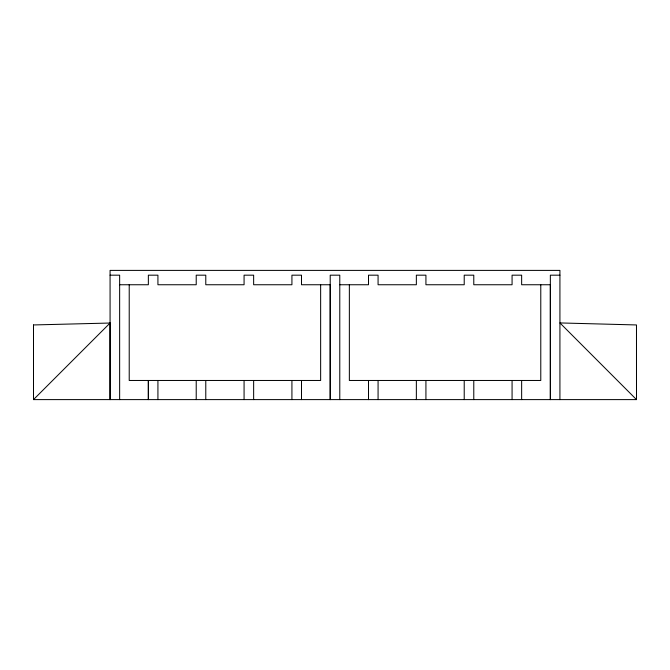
<?xml version="1.0" encoding="UTF-8"?>
<svg xmlns="http://www.w3.org/2000/svg" width="670" height="670" viewBox="0 0 670 670"><rect width="100%" height="100%" fill="white"/><g stroke="black" fill="none" stroke-linecap="round" stroke-linejoin="round"><path stroke-width="1" d="M559.927 399.605L559.927 270.395L110.073 270.395L110.073 399.605L110.073 323.032L33.5 324.95L33.5 399.605L636.5 399.605L636.483 324.95L559.927 322.932L636.5 399.605M119.645 399.605L119.645 275.177L110.073 275.177M339.782 399.605L339.782 275.177L330.218 275.177L330.218 399.605L330.218 284.75L301.5 284.75L301.5 275.177L291.927 275.177L291.927 284.75L253.645 284.75L253.645 275.177L244.073 275.177L244.073 284.75L205.782 284.75L205.782 275.177L196.218 275.177L196.218 284.75L157.927 284.75L157.927 275.177L148.355 275.177L148.355 284.75L119.645 284.75M110.073 323.032L33.5 399.605L33.5 324.95M559.927 275.177L550.355 275.177L550.355 399.605L550.355 284.75L521.645 284.75L521.645 275.177L512.073 275.177L512.073 284.75L473.782 284.75L473.782 275.177L464.218 275.177L464.218 284.75L425.927 284.75L425.927 275.177L416.355 275.177L416.355 284.75L378.073 284.75L378.073 275.177L368.5 275.177L368.5 284.75L339.782 284.75M540.782 284.75L540.782 380.468L349.355 380.468L349.355 284.75M521.645 380.468L521.645 399.605M512.073 380.468L512.073 399.605M473.782 380.468L473.782 399.605M464.218 380.468L464.218 399.605M425.927 380.468L425.927 399.605M416.355 380.468L416.355 399.605M378.073 380.468L378.073 399.605M320.645 284.75L320.645 380.468L129.218 380.468L129.218 284.75M301.5 380.468L301.5 399.605M291.927 380.468L291.927 399.605M253.645 380.468L253.645 399.605M244.073 380.468L244.073 399.605M205.782 380.468L205.782 399.605M196.218 380.468L196.218 399.605M157.927 380.468L157.927 399.605M148.355 380.468L148.355 399.605L148.355 380.468M368.5 380.468L368.5 399.605L368.5 380.468"/></g></svg>
